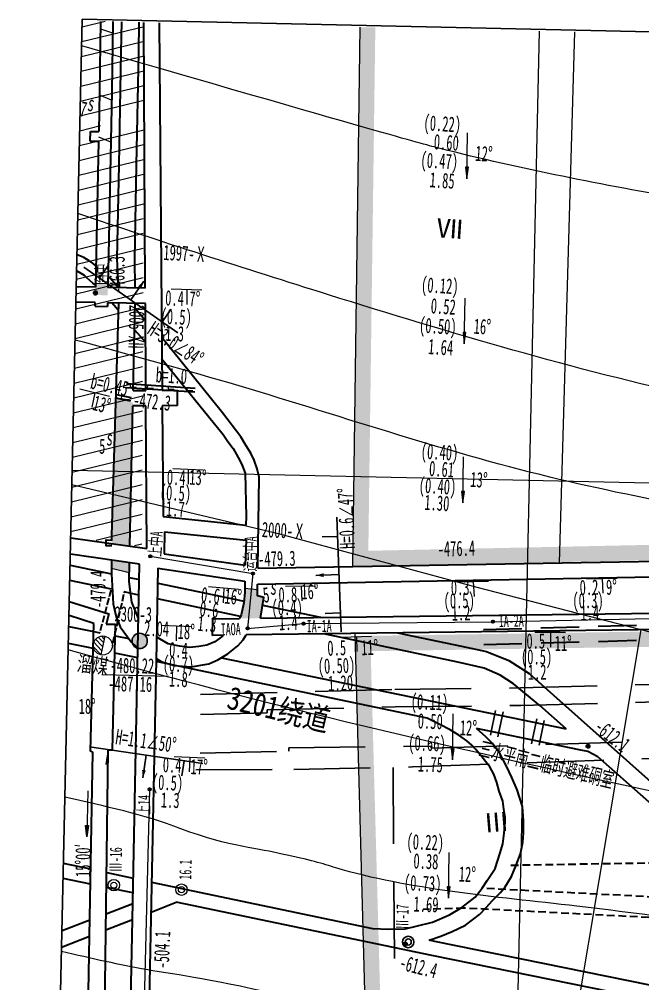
# Model space of a CAD drawing. Header units: millimetres. Extents: x 97264 to 263559, y 385279 to 783825.
# Drawn here: x 97265.9 to 97428.9, y 386798.9 to 387051 of the extents above; entities that cross this region are included whole.
import ezdxf
from ezdxf.enums import TextEntityAlignment as Align

# ---------------------------------------------------------------- set-up
doc = ezdxf.new("R2010")
doc.units = ezdxf.units.MM
doc.linetypes.add('2-1', pattern=[3, 2, -1])
doc.linetypes.add('ACAD_ISO02W100', pattern=[15, 12, -3])
for name, color, linetype in [('DZ-等高线', 7, 'Continuous'), ('井下钻孔水文观测', 7, 'Continuous'), ('井筒', 7, 'Continuous'), ('储量报损区', 7, 'Continuous'), ('图廓方格网', 7, 'Continuous'), ('岩巷巷道及名称', 30, 'Continuous'), ('岩巷见煤5', 18, 'Continuous'), ('岩巷见煤7', 32, 'Continuous'), ('岩巷见煤8', 8, 'Continuous'), ('岩巷高程点', 30, 'Continuous'), ('岩巷高程点名称', 30, 'Continuous'), ('岩浆岩侵入体', 1, 'Continuous'), ('工作面内煤层产状及注记', 7, 'Continuous'), ('工作面月采线及注记', 7, 'Continuous'), ('巷道坡度及注记', 30, 'Continuous'), ('巷道掘进点位及日期', 7, 'Continuous'), ('断层井巷实测', 1, 'Continuous'), ('断层井巷实测(岩巷)', 1, 'Continuous'), ('测量永久导线点', 18, 'Continuous'), ('测量永久导线点名称', 7, 'Continuous'), ('煤层产状（岩巷）', 7, 'Continuous'), ('煤层底板等高线及注记', 7, 'Continuous'), ('煤巷12-1甲巷道及名称', 3, 'Continuous'), ('煤巷5巷道及名称', 7, 'Continuous'), ('煤巷5巷道导线', 254, 'Continuous'), ('煤巷5高程点', 7, 'Continuous'), ('煤巷5高程点名称', 7, 'Continuous'), ('煤巷8巷道及名称', 8, 'Continuous'), ('避难硐室', 7, 'Continuous'), ('采空区边界颜色4、9', 7, 'Continuous'), ('采面产状', 7, 'Continuous')]:
    doc.layers.add(name, color=color, linetype=linetype)
for name, color, linetype, lineweight in [('DZ7煤煤巷', 7, 'Continuous', 30), ('煤层产状', 7, 'Continuous', 15), ('采空区边界颜色1、6', 243, 'Continuous', 0)]:
    doc.layers.add(name, color=color, linetype=linetype, lineweight=lineweight)
doc.styles.add('2巷道名称、边界、露头、断层等名称注记', font='simfang.ttf', dxfattribs={"width": 0.83, "height": 6})
doc.styles.add('FS', font='simfang.ttf', dxfattribs={"width": 0.75})
doc.styles.add('HT', font='simhei.ttf', dxfattribs={"width": 0.9})
doc.styles.add('hzsd', font='simhei.ttf', dxfattribs={"width": 0.7})
doc.styles.add('工作面月份回采注记', font='', dxfattribs={"height": 5})
doc.styles.add('测点标高', font='simhei.ttf', dxfattribs={"width": 0.7, "height": 2})
doc.styles.add('测点编号', font='simhei.ttf', dxfattribs={"width": 0.6, "height": 3.2})
doc.styles.add('高程、煤厚、断层产状要素等数字注记', font='simhei.ttf', dxfattribs={"width": 0.6, "height": 4})
doc.styles.get('工作面月份回采注记').set_extended_font_data('SimSun')

# ---------------------------------------------------------------- blocks, each defined once
blk = doc.blocks.new('9')
at = {"layer": '采面产状', "lineweight": 5}
h = blk.add_hatch(color=7, dxfattribs=at)
h.dxf.hatch_style = 1
h.paths.add_polyline_path([(92912.44, 387758.62), (92909.43, 387758.96), (92912.26, 387757.89)])
at = {"layer": '采面产状', "color": 7, "lineweight": 15}
blk.add_lwpolyline([(92912.44, 387758.62), (92909.43, 387758.96), (92912.26, 387757.89)], close=True, dxfattribs=at)
blk.add_lwpolyline([(92909.43, 387758.96), (92921.1, 387756.16)], dxfattribs=at)
blk = doc.blocks.new('dcv')
at = {"color": 1}
for p, q in [((0, 0), (0, 3)), ((-5, 0), (-5, 2)), ((5, 0), (5, 2)), ((-7.5, 0), (7.5, 0))]:
    blk.add_line(p, q, dxfattribs=at)
blk.add_lwpolyline([(0, 3, 0, 0.5, 0), (0, 2, 0.5, 0.5, 0)], format="xyseb", dxfattribs=at)
at = {"style": 'hzsd', "width": 0.85, "flags": 1}
for tag, p in [('倾向', (-5.63, 4.18)), ('性质', (5.27, 4.38)), ('标高', (8.5, -3))]:
    blk.add_attdef(tag, p, '', height=2, dxfattribs=at)
at = {"style": 'hzsd', "width": 0.85}
for tag, p in [('编号', (8.5, 0)), ('产状', (-7, -3.49))]:
    blk.add_attdef(tag, p, '', height=2, dxfattribs=at)

msp = doc.modelspace()

# ---------------------------------------------------------------- hatches: boundary and pattern name
at = {"layer": '井下钻孔水文观测', "ltscale": 10}
h = msp.add_hatch(color=7, dxfattribs=at)
edge = h.paths.add_edge_path()
edge.add_arc((97297.39, 386888.53), 2, 0, 360)
at = {"layer": '井筒', "lineweight": 0, "ltscale": 2}
h = msp.add_hatch(dxfattribs=at)
h.set_pattern_fill('ANSI31', color=0, scale=7, angle=88.7242, style=0)
h.set_pattern_definition([(133.72421461, (482432.7135, 285332.5846), (-0.6323407102, -0.6047894065), [])])
h.paths.add_polyline_path([(97288.29, 386889.78, 1), (97287.19, 386884.9)])
at = {"layer": '岩巷见煤5', "lineweight": 0, "ltscale": 2}
msp.add_hatch(color=7, dxfattribs=at).paths.add_polyline_path([(97288.99, 386978.88), (97289.06, 386981.9), (97285.89, 386981.96), (97285.82, 386978.98)])
h = msp.add_hatch(color=7, dxfattribs=at)
h.paths.add_polyline_path([(97294.65, 386909.03), (97290.06, 386909.69), (97290, 386907.49), (97294.59, 386906.37)])
h.paths.add_polyline_path([(97290.18, 386913.96), (97294.75, 386913.33), (97295.62, 386950.84), (97291.18, 386951.93)])
h = msp.add_hatch(color=7, dxfattribs=at)
h.paths.add_polyline_path([(97324.68, 386898.93), (97329.53, 386897.92), (97329.86, 386899.92), (97328.17, 386900.31), (97328.19, 386902.02), (97324.88, 386902.31), (97324.86, 386901.28)])
h.paths.add_polyline_path([(97326.08, 386894.47), (97328.96, 386894.5), (97329.09, 386895.31), (97329.53, 386897.92), (97324.68, 386898.93), (97324.65, 386898.5), (97323.9, 386895.37), (97323.73, 386894.96)])
h.paths.add_polyline_path([(97323.51, 386894.43), (97326.08, 386894.47), (97323.73, 386894.96)])
at = {"layer": '巷道坡度及注记', "ltscale": 5}
h = msp.add_hatch(color=256, dxfattribs=at)
h.dxf.hatch_style = 1
h.paths.add_polyline_path([(97283.98, 386840.31), (97283.54, 386837.32), (97283.23, 386840.33)])

# ---------------------------------------------------------------- linework, layer by layer
at = {"layer": 'DZ-等高线', "color": 0, "lineweight": 15, "ltscale": 10}
msp.add_lwpolyline([(97472.79, 386879.47), (97433.27, 386890.22), (97385.6, 386902.48), (97334, 386916.41), (97279.67, 386929.38)], dxfattribs=at)
for points, knots in [([(97808.68, 386932.09), (97806.81, 386932.69), (97784.48, 386939.91), (97737.89, 386956.97), (97665.12, 386971.99), (97585.9, 386983.62), (97510.57, 386993.03), (97440.12, 387003.52), (97391.71, 387012.94), (97365.29, 387020.06), (97282.23, 387044.1)], [33.633665, 33.633665, 33.633665, 33.633665, 39.510114, 104.038684, 182.24945, 261.784623, 344.324909, 409.935142, 475.505508, 492.055135, 492.055135, 492.055135, 492.055135]), ([(97803.14, 386889.61), (97797.97, 386890.62), (97769.87, 386896.13), (97717.03, 386907.67), (97648.82, 386920.05), (97557, 386934.6), (97456.23, 386945.97), (97356.74, 386975.58), (97303, 386992.93), (97281.25, 387000.25)], [74.604896, 74.604896, 74.604896, 74.604896, 90.413297, 160.505488, 236.863406, 298.319686, 439.480015, 540.110234, 608.964082, 608.964082, 608.964082, 608.964082]), ([(97797.68, 386851.97), (97790.3, 386853.73), (97747.03, 386863.68), (97687.93, 386873.28), (97609.67, 386879.81), (97550.08, 386900.04), (97478.21, 386917.58), (97401.86, 386929.52), (97335.5, 386952.25), (97293.96, 386963.59), (97280.51, 386967.2)], [75.59971, 75.59971, 75.59971, 75.59971, 98.356607, 208.847473, 254.963674, 333.245283, 396.356742, 477.021455, 564.436917, 606.21205, 606.21205, 606.21205, 606.21205]), ([(97723.42, 386781.59), (97721.96, 386781.97), (97686.49, 386791.02), (97549.25, 386827.03), (97400.3, 386853.1), (97288.56, 386883.47), (97278.71, 386886.2)], [1057.650562, 1057.650562, 1057.650562, 1057.650562, 1062.170008, 1167.115722, 1483.836183, 1514.506978, 1514.506978, 1514.506978, 1514.506978]), ([(97482.57, 386809.21), (97459.01, 386812.83), (97413.69, 386819.8), (97363.85, 386823.83), (97341.96, 386831.4), (97334.61, 386832.78)], [0, 0, 0, 0, 71.538765, 137.621325, 149.368662, 149.368662, 149.368662, 149.368662]), ([(97276.95, 386807.48), (97284.83, 386805.55), (97302.25, 386801.71), (97316.17, 386800.32), (97337.2, 386795.31)], [50.073399, 50.073399, 50.073399, 50.073399, 77.041685, 113.042677, 113.042677, 113.042677, 113.042677])]:
    msp.add_open_spline(points, degree=3, knots=knots, dxfattribs=at)
for points in [[(97308.12, 386839.43), (97298.32, 386843.23), (97288.24, 386845.31), (97277.85, 386847.71)], [(97334.61, 386832.78), (97329.07, 386834.34), (97321.06, 386834.59), (97308.12, 386839.43)]]:
    msp.add_open_spline(points, degree=3, dxfattribs=at)
at = {"layer": 'DZ7煤煤巷', "color": 32, "linetype": '2-1', "lineweight": -3, "ltscale": 10}
for points in [[(97313.32, 386874.5), (97364.1, 386875.85), (97396.99, 386876.27), (97452.18, 386877.66), (97501.17, 386878.29), (97546.93, 386879.05), (97591.56, 386880.2), (97651.39, 386881.75), (97689.06, 386882.85), (97728.78, 386883.59), (97797.71, 386884.08)], [(97313.21, 386859.23), (97336.41, 386859.73), (97336.38, 386860.56), (97373.63, 386861.06), (97373.64, 386860.54), (97433.4, 386862.38), (97540.85, 386864.42), (97598.41, 386866.45), (97648.18, 386867.23), (97682.64, 386867.94), (97746.01, 386869.19), (97793.75, 386870.01), (97839.88, 386870.79), (97877.6, 386872.03), (97953.78, 386873.47), (97987.77, 386874.25), (98052.95, 386875.62), (98115.97, 386876.72), (98115.97, 386876.72), (98115.97, 386876.72), (98115.97, 386876.72), (98175.94, 386878.27), (98211.95, 386878.52), (98276.74, 386879.78)], [(97313.28, 386869.27), (97330.74, 386869.7), (97330.74, 386870.5), (97364.2, 386871.3), (97397.09, 386871.67), (97452.28, 386873.17), (97501.27, 386873.59), (97547.03, 386874.96), (97590.64, 386875.78), (97651.57, 386876.9), (97689.17, 386877.75), (97728.88, 386878.49), (97797.8, 386879.58)], [(97312.07, 386854.87), (97337.69, 386854.93), (97368.75, 386855.59), (97433.5, 386857.93), (97540.94, 386860.02), (97598.51, 386861.85), (97648.28, 386862.48), (97682.73, 386863.34), (97744.45, 386864.75)], [(97363.67, 386855.48), (97364.76, 386681.55)]]:
    msp.add_lwpolyline(points, dxfattribs=at)
at = {"layer": '井下钻孔水文观测', "color": 7, "lineweight": 0, "ltscale": 2}
msp.add_lwpolyline([(97287.76, 386879.74), (97304.94, 386879.36)], dxfattribs=at)
at = {"layer": '井下钻孔水文观测', "color": 7, "ltscale": 10}
msp.add_circle((97297.39, 386888.53), 2, dxfattribs=at)
at = {"layer": '井筒', "color": 0, "lineweight": 0, "ltscale": 2}
msp.add_line((97288.29, 386889.78), (97287.19, 386884.9), dxfattribs=at)
msp.add_circle((97287.74, 386887.34), 2.5, dxfattribs=at)
at = {"layer": '储量报损区', "color": 3, "lineweight": 15, "ltscale": 10}
for p, q in [((97298.56, 387049.11), (97282.25, 387045.13)), ((97288.35, 387050.48), (97282.33, 387049.01)), ((97298.55, 387045.25), (97282.16, 387041.25)), ((97298.53, 387041.38), (97282.07, 387037.37)), ((97298.51, 387037.52), (97281.99, 387033.48)), ((97298.5, 387033.66), (97281.9, 387029.6)), ((97298.48, 387029.79), (97281.81, 387025.72)), ((97298.45, 387022.06), (97281.64, 387017.96)), ((97287.18, 387023.17), (97281.73, 387021.84)), ((97298.43, 387018.2), (97281.56, 387014.08)), ((97298.41, 387014.33), (97281.47, 387010.2)), ((97298.39, 387010.47), (97281.38, 387006.31)), ((97298.38, 387006.61), (97281.3, 387002.43)), ((97298.36, 387002.74), (97281.21, 386998.55)), ((97298.34, 386998.88), (97281.12, 386994.67)), ((97298.33, 386995.01), (97281.04, 386990.79)), ((97298.31, 386991.15), (97280.95, 386986.91)), ((97298.29, 386987.28), (97280.86, 386983.03)), ((97298.27, 386983.42), (97280.78, 386979.15)), ((97298.26, 386979.55), (97280.69, 386975.26)), ((97298.24, 386975.69), (97280.6, 386971.38)), ((97298.22, 386971.83), (97280.52, 386967.5)), ((97298.21, 386967.96), (97280.43, 386963.62)), ((97298.19, 386964.1), (97280.34, 386959.74)), ((97298.17, 386960.23), (97280.26, 386955.86)), ((97298.15, 386956.37), (97280.17, 386951.98)), ((97298.14, 386952.5), (97280.09, 386948.1)), ((97298.12, 386948.64), (97280, 386944.21)), ((97298.1, 386944.78), (97279.91, 386940.33)), ((97298.09, 386940.91), (97279.83, 386936.45)), ((97298.07, 386937.05), (97279.74, 386932.57)), ((97298.05, 386933.18), (97279.65, 386928.69)), ((97298.04, 386929.32), (97279.57, 386924.81)), ((97298.02, 386925.45), (97279.48, 386920.93)), ((97298, 386921.59), (97279.39, 386917.04)), ((97297.98, 386917.72), (97286.02, 386914.8)), ((97297.97, 386913.86), (97296.03, 386913.39))]:
    msp.add_line(p, q, dxfattribs=at)
at = {"layer": '图廓方格网', "color": 0, "lineweight": 0}
msp.add_line((97385.48, 386308.82), (97401.94, 387047.95), dxfattribs=at)
at = {"layer": '图廓方格网', "color": 7, "lineweight": 0}
msp.add_line((98621.3, 386903.25), (97279.75, 386933.13), dxfattribs=at)
at = {"layer": '岩巷巷道及名称', "lineweight": 30, "ltscale": 2}
for p, q in [((97287.18, 387050.51, 395.37), (97286.91, 387032.18, -491.3)), ((97290.38, 387050.43, 395.47), (97290.11, 387032.09, -491.3)), ((97286.91, 387032.18, -491.3), (97286.69, 387021.68, -491.28)), ((97290.11, 387032.09, -491.3), (97289.04, 386980.94, -491.22)), ((97284.44, 387019.23, -490.75), (97284.49, 387021.73, -490.85)), ((97284.49, 387021.73, -490.85), (97286.69, 387021.68, -490.85)), ((97284.44, 387019.23, -490.75), (97286.64, 387019.18, -490.75)), ((97286.64, 387019.18, -491.28), (97285.85, 386981.01, -491.22)), ((97285.72, 386976.01), (97285.74, 386977.01)), ((97288.96, 386976.94), (97288.94, 386975.94)), ((97296.16, 386975.58), (97298.92, 386972.32)), ((97296.04, 386969.86), (97298.96, 386966.54))]:
    msp.add_line(p, q, dxfattribs=at)
for points in [[(97291.84, 386980.87), (97291.53, 386988.55), (97291.99, 387012.99), (97292.55, 387042.49), (97292.7, 387050.38)], [(97296.2, 386980.78), (97296.13, 386988.47), (97296.59, 387012.9), (97297.15, 387042.41), (97297.29, 387050.28)], [(97285.96, 386986.64), (97285.25, 386987.22), (97284.2, 386987.9), (97282.82, 386988.76), (97281.01, 386989.47), (97281.01, 386989.48)], [(97285.86, 386981.52), (97285.13, 386982.09), (97283.61, 386983.46), (97282.92, 386984.03), (97282.08, 386984.57), (97281.03, 386985.22), (97280.91, 386985.27)], [(97291.89, 386980.87), (97290.81, 386982.04), (97289.55, 386983.46), (97289.11, 386983.86)], [(97285.72, 386976.01), (97288.94, 386975.94)], [(97290.11, 386913.39), (97288.6, 386913.43), (97288.63, 386914.93), (97290.13, 386914.89), (97290.13, 386914.89), (97290.15, 386916.09), (97291.9, 386976.87)], [(97291.83, 386974.9), (97290.09, 386976.91)], [(97295.69, 386953.97), (97296.19, 386976.78)], [(97328.28, 386907.59), (97328.64, 386931.37), (97328.15, 386933.57), (97327.34, 386935.78), (97326.46, 386937.62), (97325.27, 386939.55), (97323.8, 386941.92), (97323.8, 386941.92), (97319.01, 386948.21), (97303.19, 386967.88)], [(97303.13, 386962.35), (97319.21, 386942.51), (97320.48, 386940.68), (97320.48, 386940.68), (97321.84, 386938.81), (97323.18, 386936.53), (97324.11, 386934.67), (97324.93, 386932.44), (97325.21, 386921.05), (97325.17, 386918.77)], [(97294.81, 386913.32), (97295.6, 386949.97)], [(97325.23, 386914.86), (97324.98, 386908.31)], [(97279.2, 386908.34), (97289.98, 386906.11)], [(97290.04, 386909.7), (97289.98, 386906.08), (97290.5, 386898.25), (97291.23, 386894.88), (97292.28, 386892.26), (97295.15, 386888.3), (97296.47, 386887.11), (97296.93, 386886.74)], [(97297.09, 386894.4), (97297.09, 386894.4), (97295.37, 386898.69), (97294.65, 386904.07), (97294.72, 386909.02)], [(97290, 386902.05), (97279.11, 386904.34)], [(97294.63, 386905.15), (97297.3, 386904.6)], [(97302.1, 386903.6), (97324.68, 386898.93)], [(97324.91, 386904.15), (97324.86, 386901.28), (97324.65, 386898.5), (97323.9, 386895.37)], [(97328.96, 386894.5), (97329.86, 386899.92), (97328.17, 386900.31), (97328.21, 386903.38)], [(97297.21, 386900.54), (97294.83, 386901.04)], [(97278.99, 386898.88), (97289.33, 386895.66), (97288.59, 386892.94)], [(97323.73, 386894.96), (97302.02, 386899.53)], [(97329.53, 386897.92), (97345.08, 386894.7)], [(97285.36, 386893.14), (97278.91, 386895.19)], [(97323.9, 386895.37), (97323.51, 386894.43)], [(97283.92, 386792.08), (97285.18, 386859.41), (97284.56, 386859.74), (97285.36, 386893.14)], [(97287.72, 386751.26), (97289.19, 386860.07), (97290.32, 386860.08), (97291.08, 386892.9)], [(97288.59, 386892.94), (97291.08, 386892.9)], [(97278.84, 386892.34), (97285.4, 386891.01)], [(97301.7, 386883.94), (97303.01, 386883.18), (97306.42, 386882.14), (97310.82, 386881.76), (97315.45, 386882.59), (97317.86, 386883.59), (97320.44, 386885.19), (97323.03, 386887.22), (97324.41, 386888.84), (97325.22, 386890.11)], [(97408.93, 386865.54), (97402.02, 386871.64), (97395.18, 386877.31), (97391.67, 386879.63), (97387.44, 386881.42), (97380.55, 386883.01), (97345.52, 386890.38)], [(97364.78, 386890.63), (97381.52, 386887.16), (97388.06, 386885.78), (97393.96, 386883.45), (97399.22, 386880.01), (97470.79, 386816.35), (97478.57, 386809.49), (97481.61, 386806.77), (97485.17, 386804.5), (97489.36, 386803.07), (97570.07, 386786.44), (97689.72, 386771.57), (97713.64, 386768.76)], [(97285.2, 386886.56), (97283.6, 386886.89), (97278.74, 386887.89)], [(97291.01, 386889.87), (97294.53, 386889.16), (97294.53, 386889.16)], [(97319.23, 386890.04), (97319.06, 386889.81), (97317.05, 386888.29), (97314.91, 386887.42), (97312.89, 386887.09), (97310.48, 386886.86), (97307.82, 386887.18), (97304.87, 386887.78), (97302.76, 386888.98), (97301.82, 386889.59)], [(97296.88, 386884.13), (97290.9, 386885.37)], [(97300.52, 386825.5), (97358.26, 386813.4), (97362.54, 386813.23), (97366.85, 386813.26), (97369.67, 386813.97), (97373.97, 386814.98), (97378.41, 386816.94), (97381.61, 386818.82), (97385.08, 386821.54), (97386.92, 386823.93), (97388.29, 386825.89), (97390.34, 386829.02), (97391.66, 386833.13), (97392.33, 386835.54), (97392.72, 386838.25), (97392.95, 386841.14), (97392.94, 386842.47), (97392.62, 386844.52), (97392.32, 386846.66), (97391.43, 386849.25), (97390.74, 386851.56), (97389.98, 386853.72), (97388.98, 386855.61), (97387.86, 386857.06), (97386.6, 386858.58), (97385.16, 386860.28), (97384.24, 386861.33), (97382.96, 386862.39), (97380.88, 386863.93), (97378.6, 386865.3), (97375.89, 386866.7), (97372.59, 386868.36), (97301.69, 386883.13)], [(97318.76, 386884.15), (97408.93, 386865.54)], [(97373.13, 386810.29), (97376.1, 386811.33), (97379.1, 386812.58), (97382.62, 386814.21), (97386.21, 386817.02), (97388.02, 386818.85), (97389.68, 386820.71), (97391.72, 386822.76), (97392.97, 386824.27), (97394.6, 386827), (97395.81, 386829.95), (97396.95, 386832.86), (97397.6, 386835.89), (97397.72, 386838.38), (97397.73, 386841.61), (97397.45, 386845.29), (97396.14, 386849.58), (97394.73, 386852.87), (97393.32, 386855.84), (97391.6, 386859.12), (97389.62, 386861.72), (97387.89, 386863.51), (97385.43, 386865.68)], [(97417.22, 386858.22), (97414.58, 386859.63), (97412.28, 386860.09), (97385.43, 386865.68)], [(97713.55, 386764.64), (97690.64, 386767.32), (97597.23, 386778.91), (97567.33, 386782.95), (97489.53, 386799.65), (97486.29, 386800.24), (97483.86, 386801.07), (97480.24, 386802.99), (97475.99, 386806.3), (97417.22, 386858.22)], [(97284.61, 386828.84), (97277.46, 386830.33)], [(97288.76, 386827.97), (97295.7, 386826.51)], [(97284.53, 386824.97), (97277.38, 386826.47)], [(97295.62, 386822.65), (97288.71, 386824.09)], [(97295.56, 386819.81), (97288.61, 386817.14)], [(97300.36, 386817.67), (97306.95, 386820.27)], [(97661.61, 386755.04), (97641.38, 386757.41), (97641.21, 386755.41), (97638.22, 386755.76), (97638.38, 386757.76), (97570.96, 386766.2), (97373.78, 386806.27), (97306.95, 386820.27)], [(97284.36, 386815.51), (97277.12, 386812.73), (97277.07, 386812.7)], [(97288.56, 386813.02), (97295.48, 386815.75)], [(97276.98, 386808.45), (97276.99, 386808.46), (97284.28, 386811.33)], [(97692.62, 386755.58), (97681.53, 386756.74), (97571.57, 386769.96), (97374.55, 386809.99), (97373.13, 386810.29)]]:
    msp.add_lwpolyline(points, dxfattribs=at)
at = {"layer": '岩巷巷道及名称', "linetype": 'ACAD_ISO02W100', "lineweight": 30, "ltscale": 0.15, "flags": 128}
for points in [[(97288.35, 386895.79), (97290, 386902.05)], [(97294.83, 386901.04), (97293.34, 386901.35), (97290.2, 386887.37)], [(97285.4, 386891.01), (97287, 386890.69), (97288.35, 386895.79)]]:
    msp.add_lwpolyline(points, dxfattribs=at)
at = {"layer": '岩巷见煤5', "color": 7, "lineweight": 0}
for p, q in [((97313.65, 386980.2), (97305.65, 386980.5)), ((97309.72, 386980.32), (97309.71, 386976.52)), ((97314.03, 386933.22), (97306.04, 386933.52)), ((97310.11, 386933.33), (97310.1, 386929.53)), ((97323.34, 386901.96), (97315.38, 386902.7)), ((97319.43, 386902.29), (97319.22, 386898.5))]:
    msp.add_line(p, q, dxfattribs=at)
at = {"layer": '岩巷见煤5', "color": 7, "lineweight": 0, "ltscale": 2}
for points in [[(97289.06, 386981.9), (97285.87, 386981.96)], [(97294.66, 386906.35), (97290, 386907.49)], [(97324.88, 386902.31), (97328.19, 386902.02)]]:
    msp.add_lwpolyline(points, dxfattribs=at)
at = {"layer": '岩巷见煤7', "lineweight": 0, "ltscale": 2}
for points in [[(97290.06, 387029.91), (97286.89, 387031.21)], [(97289.83, 387018.91), (97286.67, 387020.21)]]:
    msp.add_lwpolyline(points, dxfattribs=at)
at = {"layer": '岩巷见煤8', "lineweight": 0, "ltscale": 2}
msp.add_lwpolyline([(97287.14, 387048.54), (97290.32, 387047.52)], dxfattribs=at)
at = {"layer": '岩巷高程点', "const_width": 0.5}
for points in [[(97285.55, 386979.54, 1), (97286.05, 386979.49, 1)], [(97414.38, 386861.03, 1), (97414.88, 386860.98, 1)], [(97366.58, 386809.34, 1), (97367.08, 386809.29, 1)]]:
    msp.add_lwpolyline(points, format="xyb", close=True, dxfattribs=at)
at = {"layer": '岩巷高程点'}
msp.add_circle((97285.8, 386979.52), 0.5, dxfattribs=at)
at = {"layer": '岩巷高程点', "lineweight": 0, "ltscale": 2}
for centre in [(97414.63, 386861), (97366.83, 386809.32)]:
    msp.add_circle(centre, 0.5, dxfattribs=at)
at = {"layer": '岩浆岩侵入体', "lineweight": 30, "ltscale": 2}
for points in [[(97293.91, 386955.82), (97311.89, 386954.62)], [(97293.84, 386954.82), (97311.82, 386953.62)], [(97295.06, 386951.22), (97291.14, 386952.03)], [(97295.24, 386952.1), (97291.33, 386952.91)]]:
    msp.add_lwpolyline(points, dxfattribs=at)
at = {"layer": '岩浆岩侵入体', "color": 40, "lineweight": 15, "ltscale": 2}
for points in [[(97294.91, 386955.55), (97294.9, 386954.89), (97296.48, 386954.85)], [(97299.41, 386955.3), (97299.39, 386954.63), (97300.97, 386954.6)], [(97304.88, 386955.09), (97304.86, 386954.42), (97306.44, 386954.39)], [(97309.72, 386954.76), (97309.71, 386954.09), (97311.29, 386954.05)], [(97292.65, 386952.58), (97292.52, 386951.92), (97294.08, 386951.62)]]:
    msp.add_lwpolyline(points, dxfattribs=at)
at = {"layer": '工作面月采线及注记', "color": 0, "lineweight": 0, "ltscale": 2}
msp.add_line((97405.16, 386752.27), (97428.52, 386891.45), dxfattribs=at)
at = {"layer": '工作面月采线及注记', "color": 7, "lineweight": 0, "ltscale": 2}
for points in [[(97353.12, 386908.02), (97355.01, 387048.99)], [(97357.49, 386751.86), (97353.77, 386890.48)]]:
    msp.add_lwpolyline(points, dxfattribs=at)
at = {"layer": '工作面月采线及注记', "color": 0, "lineweight": 0, "ltscale": 2}
msp.add_lwpolyline([(97411.12, 387047.75), (97407.05, 386908.93)], dxfattribs=at)
at = {"layer": '巷道坡度及注记', "lineweight": 15, "ltscale": 2}
msp.add_line((97283.82, 386849.32), (97283.54, 386837.32), dxfattribs=at)
msp.add_lwpolyline([(97283.98, 386840.31), (97283.54, 386837.32), (97283.23, 386840.33)], close=True, dxfattribs=at)
at = {"layer": '测量永久导线点', "color": 7, "lineweight": 0}
for centre, radius in [((97290.63, 386824.69), 1.5), ((97290.63, 386824.69), 0.8), ((97308.32, 386823.52), 1.5), ((97308.32, 386823.52), 0.8)]:
    msp.add_circle(centre, radius, dxfattribs=at)
at = {"layer": '测量永久导线点', "color": 7}
for radius in [1.5, 0.8]:
    msp.add_circle((97367.62, 386809.83), radius, dxfattribs=at)
at = {"layer": '煤层产状', "color": 7, "lineweight": 0}
for p, q in [((97343.53, 386902.88), (97335.53, 386902.74)), ((97339.59, 386902.81), (97339.8, 386899.02)), ((97388.57, 386904.04), (97380.57, 386903.9)), ((97384.63, 386903.97), (97384.83, 386900.18)), ((97422.24, 386904.87), (97414.24, 386904.72)), ((97418.3, 386904.8), (97418.5, 386901.01)), ((97311, 386892.21), (97303, 386892.56)), ((97307.06, 386892.38), (97306.9, 386888.59)), ((97408.72, 386890.75), (97400.72, 386890.72)), ((97404.78, 386890.74), (97404.8, 386886.94)), ((97358.03, 386889.7), (97350.03, 386889.44)), ((97354.09, 386889.58), (97354.21, 386885.78)), ((97314.45, 386857.93), (97306.45, 386858.28)), ((97310.51, 386858.1), (97310.35, 386854.31))]:
    msp.add_line(p, q, dxfattribs=at)
at = {"layer": '煤层产状（岩巷）', "color": 30, "lineweight": 0}
for p, q in [((97289.47, 386952.43), (97281.7, 386954.32)), ((97285.64, 386953.36), (97284.88, 386949.64))]:
    msp.add_line(p, q, dxfattribs=at)
at = {"layer": '煤层底板等高线及注记', "color": 1}
msp.add_lwpolyline([(98623.93, 387021.17), (97282.38, 387051.05)], dxfattribs=at)
at = {"layer": '煤巷12-1甲巷道及名称', "color": 3, "linetype": '2-1', "lineweight": 30}
for points in [[(97394.47, 386829.93), (97452.38, 386830.9), (97493.44, 386832.07), (97493.44, 386832.07), (97577.24, 386833.76), (97635.63, 386834.05), (97699.53, 386835.81), (97739.07, 386836.74), (97800.08, 386837.68), (97903.95, 386839.6), (97903.95, 386839.6), (97953.35, 386840.37), (98004.57, 386841.55), (98073.11, 386843.03), (98130.82, 386844.15), (98191.5, 386845.04), (98224.76, 386845.5), (98256.14, 386845.45), (98309.23, 386846.97), (98401.26, 386849.05)], [(97388.17, 386823.9), (97454.8, 386820.51), (97454.78, 386820.16), (97516.92, 386817.29), (97616.76, 386812.4), (97672.65, 386809.27), (97742.13, 386805.52)], [(97741.88, 386800.73), (97672.4, 386804.48), (97616.52, 386807.61), (97516.67, 386812.5), (97454.54, 386815.36), (97454.52, 386815.01), (97382.15, 386818.7), (97371.55, 386818.32), (97371.55, 386818.3)]]:
    msp.add_lwpolyline(points, dxfattribs=at)
at = {"layer": '煤巷5巷道及名称', "lineweight": 30, "ltscale": 2}
for p, q in [((97285.85, 386981.01), (97280.82, 386981.12)), ((97298.86, 386980.72), (97289.04, 386980.94)), ((97285.74, 386977.01), (97280.73, 386977.12)), ((97298.89, 386976.71), (97288.96, 386976.94))]:
    msp.add_line(p, q, dxfattribs=at)
at = {"layer": '煤巷5巷道及名称', "color": 0, "lineweight": 30, "ltscale": 2}
msp.add_line((97316.4, 386890), (97316.5, 386894.35), dxfattribs=at)
at = {"layer": '煤巷5巷道及名称', "color": 7, "lineweight": 30, "ltscale": 2}
for points in [[(97298.86, 386980.72), (97298.45, 387050.25)], [(97302.47, 387050.16), (97303.24, 386954.03)], [(97299.02, 386954), (97298.89, 386976.71)], [(97295.69, 386953.97), (97299.02, 386954)], [(97303.24, 386954.03), (97307.24, 386954.07)], [(97307.27, 386950.07), (97307.24, 386954.07)], [(97299.04, 386950), (97295.6, 386949.97)], [(97299.27, 386912.71), (97299.04, 386950)], [(97307.27, 386950.07), (97303.27, 386950.03)], [(97303.27, 386950.03), (97303.5, 386921.04)], [(97303.5, 386921.04), (97325.17, 386918.77)], [(97328.28, 386907.59), (97920.36, 386917.97)], [(97303.92, 386917.09), (97303.8, 386911.28)], [(97303.92, 386917.09), (97325.23, 386914.86)], [(97328.21, 386903.38), (97920.34, 386914.38)], [(97303.8, 386911.28), (97324.98, 386908.31)], [(97302.18, 386907.57), (97301.78, 386887.82)], [(97302.18, 386907.57), (97324.91, 386904.15)]]:
    msp.add_lwpolyline(points, dxfattribs=at)
at = {"layer": '煤巷5巷道及名称', "lineweight": 30, "ltscale": 2}
for points in [[(97279.36, 386915.45), (97299.27, 386912.71)], [(97297.38, 386908.63), (97279.27, 386911.26)], [(97295.48, 386815.73), (97297.38, 386908.63)], [(97301.78, 386887.82), (97299.38, 386769.55)], [(97294.54, 386769.64), (97295.48, 386815.73)]]:
    msp.add_lwpolyline(points, dxfattribs=at)
at = {"layer": '煤巷5巷道及名称', "color": 0, "lineweight": 30, "ltscale": 2}
for points in [[(97328.96, 386894.5), (97599.25, 386897.88)], [(97316.5, 386894.35), (97323.51, 386894.43)], [(97598.57, 386893.65), (97325.22, 386890.11)], [(97319.23, 386890.04), (97316.4, 386890)]]:
    msp.add_lwpolyline(points, dxfattribs=at)
at = {"layer": '煤巷5巷道导线', "lineweight": 0}
for points in [[(97300.17, 386910.67), (97327, 386906.15)], [(97327, 386906.15), (97325.61, 386891.82), (97340.25, 386893.06), (97389.76, 386893.57), (97435.26, 386894.48), (97470.04, 386895.02), (97543.11, 386896.16), (97611.46, 386897.26), (97692.48, 386898.58), (97743.92, 386899.36), (97826.32, 386900.61), (97905.28, 386901.8), (97966.04, 386902.71), (98009.49, 386903.31), (98053.62, 386904.01), (98110.75, 386904.97), (98164.89, 386905.96)], [(97300, 386849.76), (97297.9, 386766.74)]]:
    msp.add_lwpolyline(points, dxfattribs=at)
at = {"layer": '煤巷5高程点', "const_width": 0.5}
for points in [[(97299.92, 386910.7, 1), (97300.42, 386910.65, 1)], [(97326.75, 386906.18, 1), (97327.25, 386906.13, 1)], [(97340, 386893.09, 1), (97340.5, 386893.03, 1)], [(97389.51, 386893.6, 1), (97390, 386893.55, 1)], [(97325.36, 386891.85, 1), (97325.86, 386891.79, 1)], [(97299.75, 386849.79, 1), (97300.24, 386849.74, 1)]]:
    msp.add_lwpolyline(points, format="xyb", close=True, dxfattribs=at)
at = {"layer": '煤巷5高程点', "lineweight": 0, "ltscale": 2}
for centre in [(97300.17, 386910.67), (97327, 386906.15), (97340.25, 386893.06), (97389.76, 386893.57), (97325.61, 386891.82), (97300, 386849.76)]:
    msp.add_circle(centre, 0.4, dxfattribs=at)
at = {"layer": '煤巷5高程点', "color": 7, "lineweight": 0, "ltscale": 2}
msp.add_circle((97366.83, 386809.32), 0.5, dxfattribs=at)
at = {"layer": '煤巷8巷道及名称', "color": 252, "linetype": '2-1', "lineweight": 30, "ltscale": 5}
for points in [[(97387.33, 386891.55), (97435.38, 386892.85), (97479.8, 386893.62), (97525.06, 386894.64), (97561.55, 386895.58), (97594.18, 386896.27), (97633.96, 386897.09), (97680.84, 386897.96), (97716.5, 386898.78), (97748.97, 386899.35)], [(97387.35, 386887.58), (97435.42, 386888.95), (97458.42, 386889.14), (97458.43, 386887.94), (97459.63, 386887.95), (97459.62, 386889.15), (97479.89, 386889.32), (97525.16, 386890.54), (97561.64, 386891.39), (97594.27, 386892.07), (97634.05, 386892.89), (97675.77, 386893.67), (97675.8, 386892.47), (97677, 386892.49), (97676.97, 386893.69), (97680.92, 386893.76), (97716.59, 386894.48), (97749.05, 386895.05)]]:
    msp.add_lwpolyline(points, dxfattribs=at)
at = {"layer": '避难硐室', "color": 7}
for points in [[(97390.45, 386870.37), (97389.09, 386863.9)], [(97392.41, 386869.97), (97391.05, 386863.49)], [(97401.22, 386868.15), (97399.86, 386861.65)], [(97403.18, 386867.75), (97401.82, 386861.25)]]:
    msp.add_lwpolyline(points, dxfattribs=at)
at = {"layer": '采空区边界颜色1、6', "color": 243, "lineweight": 0, "ltscale": 2, "const_width": 4}
msp.add_lwpolyline([(97357.01, 387048.95), (97355.15, 386910.06), (97595.53, 386915.1), (97829.95, 386918.62), (97886.31, 386919.43), (97886.69, 387037.15)], dxfattribs=at)
at = {"layer": '采空区边界颜色4、9', "color": 151, "lineweight": 0, "ltscale": 2, "const_width": 4}
msp.add_lwpolyline([(97622.79, 386891.97), (97608.91, 386756.13), (97595.42, 386755.9), (97511.42, 386755.18), (97359.43, 386753.88), (97355.74, 386887.84)], close=True, dxfattribs=at)
at = {"layer": '采面产状', "color": 7, "lineweight": -3}
msp.add_lwpolyline([(97282.38, 387051.05), (97265.91, 386311.48), (98607.46, 386281.61), (98623.93, 387021.17)], close=True, dxfattribs=at)

# ---------------------------------------------------------------- block references
at = {"layer": '工作面内煤层产状及注记', "lineweight": 15, "rotation": 102.5151650527292}
for p in [(496061.5, 380334.19), (496060.85, 380290.99), (496060.45, 380249.45), (496057.77, 380182.26), (496056.72, 380146.09)]:
    msp.add_blockref('9', p, dxfattribs=at)
at = {"layer": '断层井巷实测', "color": 1, "lineweight": 20, "ltscale": 2, "yscale": 2.000000000012121}
for p, xscale, zscale, rotation in [((97349.48, 386905.89), 2.000000000010337, 1.999999999999998, 92.12868355042774), ((97299.09, 386858.7), 1.999999999985399, 1.999999999999996, 171.5766674104788)]:
    msp.add_blockref('dcv', p, dxfattribs=dict(at, xscale=xscale, zscale=zscale, rotation=rotation))
at = {"layer": '断层井巷实测(岩巷)', "color": 1, "lineweight": 20, "ltscale": 2, "xscale": 1.999999999920534, "yscale": 2.000000000012121, "zscale": 2, "rotation": 325.1401581325175}
msp.add_blockref('dcv', (97295.09, 386977.68), dxfattribs=at)

# ---------------------------------------------------------------- texts
at = {"layer": '井下钻孔水文观测', "color": 7, "lineweight": 0, "ltscale": 2, "style": 'HT', "width": 0.6}
for s, p in [('2300-3', (97290.77, 386893.65)), ('2.04', (97298.5, 386889.83)), ('-480.22', (97289.72, 386880.23)), ('-487.16', (97289.18, 386875.44))]:
    msp.add_text(s, height=4, rotation=358.7242, dxfattribs=at).set_placement(p)
at = {"layer": '井筒', "color": 7, "lineweight": 0, "ltscale": 2, "style": 'FS', "width": 0.75}
msp.add_text('溜煤', height=4, rotation=353.2828, dxfattribs=at).set_placement((97280.83, 386880.77))
at = {"layer": '岩巷巷道及名称', "style": '2巷道名称、边界、露头、断层等名称注记', "width": 0.83}
msp.add_text('3201绕道', height=6, rotation=346.7242, dxfattribs=at).set_placement((97319.87, 386870.95))
at = {"layer": '岩巷见煤5', "color": 7, "lineweight": 0, "ltscale": 2, "style": '高程、煤厚、断层产状要素等数字注记', "width": 0.6}
for s, rotation, p in [('0.4', 357.7021, (97304, 386976.26)), ('7°', 357.7021, (97310.29, 386976.01)), ('(0.5)', 357.7021, (97302.79, 386971.44)), ('1.3', 357.7021, (97304.02, 386967.01)), ('5', 359.5025, (97286.77, 386937.46)), ('s', 354.5733, (97288.59, 386939.69)), ('0.4', 357.7021, (97304.43, 386929.39)), ('13°', 357.7021, (97310.31, 386929.39)), ('(0.5)', 357.7021, (97302.6, 386925.37)), ('1.7', 357.7021, (97304.2, 386921.18)), ('s', 354.5733, (97331.47, 386900.7)), ('0.6', 354.5733, (97313.3, 386898.72)), ('16°', 354.5733, (97319.42, 386898.34)), ('5', 7.8537, (97329.92, 386898.52)), ('0.6', 354.5733, (97312.94, 386895.01)), ('1.3', 354.5733, (97312.38, 386891.22))]:
    msp.add_text(s, height=4, rotation=rotation, dxfattribs=at).set_placement(p)
at = {"layer": '岩巷见煤7', "lineweight": 0, "ltscale": 2, "style": '高程、煤厚、断层产状要素等数字注记', "width": 0.6}
for s, p in [('7', (97281.47, 387025.78)), ('s', (97283.55, 387027.23))]:
    msp.add_text(s, height=4, rotation=348.2441, dxfattribs=at).set_placement(p)
at = {"layer": '岩巷高程点', "lineweight": 0, "ltscale": 2, "style": '高程、煤厚、断层产状要素等数字注记', "width": 0.6}
for s, rotation, p in [('-466.3', 89.6549, (97293.41, 386979.33)), ('-472.3', 354.5733, (97295.57, 386949.62)), ('-479.4', 90.1216, (97288.46, 386897.11)), ('-612.1', 321.7516, (97415.92, 386865.27)), ('-612.4', 345.6599, (97365.08, 386802.71))]:
    msp.add_text(s, height=4, rotation=rotation, dxfattribs=at).set_placement(p)
at = {"layer": '岩巷高程点名称', "style": '测点标高', "width": 0.6}
msp.add_text('台中', height=3.2, rotation=88.7242, dxfattribs=at).set_placement((97289.06, 386981.9))
at = {"layer": '岩浆岩侵入体', "color": 7, "lineweight": 15, "ltscale": 2, "style": '高程、煤厚、断层产状要素等数字注记', "width": 0.6}
for s, rotation, p in [('b=0.45', 347.325, (97284.3, 386954.58)), ('b=1.0', 356.7534, (97301.52, 386956.16))]:
    msp.add_text(s, height=4, rotation=rotation, dxfattribs=at).set_placement(p)
at = {"layer": '工作面内煤层产状及注记', "color": 7, "lineweight": 15, "ltscale": 2, "style": '高程、煤厚、断层产状要素等数字注记', "width": 0.6}
for s, rotation, p in [('(0.22)', 356.3754, (97371.52, 387022.07)), ('0.60', 356.3754, (97374.2, 387017.09)), ('(0.47)', 356.3754, (97370.73, 387012.35)), ('12%%d', 356.3754, (97385.05, 387014.06)), ('1.85', 356.3754, (97373.11, 387007.15)), ('(0.12)', 356.3754, (97370.88, 386979.75)), ('0.52', 356.3754, (97373.4, 386974.2)), ('(0.50)', 356.3754, (97370.36, 386969.17)), ('16%%d', 356.3754, (97384.63, 386968.87)), ('1.64', 356.3754, (97372.73, 386963.54)), ('(0.40)', 356.3754, (97370.81, 386936.22)), ('0.61', 356.3754, (97372.96, 386931.67)), ('(0.40)', 356.3754, (97370.28, 386927.31)), ('13%%d', 356.3754, (97383.74, 386928.83)), ('1.30', 356.3754, (97371.74, 386922.83)), ('(0.11)', 357.81, (97368.22, 386870.73)), ('0.50', 357.81, (97370.04, 386865.68)), ('12%%d', 357.81, (97381.03, 386863.89)), ('(0.66)', 357.81, (97367.56, 386859.99)), ('1.75', 357.81, (97370.07, 386854.42)), ('(0.22)', 357.81, (97367.1, 386834.12)), ('0.38', 357.81, (97368.91, 386829.07)), ('12%%d', 357.81, (97380.76, 386825.64)), ('(0.73)', 357.81, (97366.43, 386823.39)), ('1.69', 357.81, (97368.94, 386817.82))]:
    msp.add_text(s, height=4, rotation=rotation, dxfattribs=at).set_placement(p)
at = {"layer": '工作面月采线及注记', "color": 7, "lineweight": 0, "ltscale": 2, "style": '工作面月份回采注记'}
for s, rotation, p in [('Ⅶ', 356.1441, (97374.92, 386994.06)), ('Ⅲ', 4.7, (97387.49, 386838.41))]:
    msp.add_text(s, height=5, rotation=rotation, dxfattribs=at).set_placement(p)
at = {"layer": '巷道坡度及注记', "lineweight": 0, "ltscale": 2, "style": '高程、煤厚、断层产状要素等数字注记', "width": 0.6}
msp.add_text('15%%d00′', height=4, rotation=90.1216, dxfattribs=at).set_placement((97284.57, 386826.82))
at = {"layer": '巷道掘进点位及日期', "color": 7, "lineweight": 0, "ltscale": 2, "style": '高程、煤厚、断层产状要素等数字注记', "width": 0.6}
for s, rotation, p in [('1997-Ⅹ', 357.2492, (97303.5, 386988.13)), ('2005-Ⅻ', 268.6661, (97294.71, 386976.46)), ('2000-Ⅹ', 357.2492, (97329.26, 386915.7))]:
    msp.add_text(s, height=4, rotation=rotation, dxfattribs=at).set_placement(p)
at = {"layer": '断层井巷实测', "color": 7, "lineweight": 20, "style": '高程、煤厚、断层产状要素等数字注记', "width": 0.6}
for s, rotation, p in [('H=0.6∠47%%d', 92.4426, (97351.36, 386920.55)), ('H=1.1∠50%%d', 351.7242, (97299.05, 386862.41))]:
    msp.add_text(s, height=4, rotation=rotation, dxfattribs=at).set_placement(p, align=Align.MIDDLE_CENTER)
at = {"layer": '断层井巷实测(岩巷)', "color": 30, "lineweight": 20, "style": '高程、煤厚、断层产状要素等数字注记', "width": 0.6}
msp.add_text('H=3.0∠84%%d', height=4, rotation=326.1466, dxfattribs=at).set_placement((97306.83, 386966.24), align=Align.MIDDLE_CENTER)
at = {"layer": '测量永久导线点名称', "lineweight": 0, "style": '高程、煤厚、断层产状要素等数字注记', "width": 0.6}
for s, p in [('Ⅲ-16', (97292.63, 386828.05)), ('16.1', (97310.87, 386826.1)), ('Ⅲ-17', (97367.59, 386813.1))]:
    msp.add_text(s, height=3.2, rotation=88.7242, dxfattribs=at).set_placement(p)
at = {"layer": '煤层产状', "color": 7, "lineweight": 0, "style": '高程、煤厚、断层产状要素等数字注记', "width": 0.6}
for s, rotation, p in [('16°', 1.2462, (97339.7, 386899.43)), ('0.3', 1.2462, (97378.79, 386900.48)), ('0.2', 1.2462, (97412.48, 386900.51)), ('9°', 1.2462, (97419.38, 386900.6)), ('0.8', 1.2462, (97333.72, 386898.59)), ('(0.5)', 1.2462, (97376.9, 386896.99)), ('(0.3)', 1.2462, (97410.58, 386897.02)), ('(0.4)', 1.2462, (97331.9, 386895.2)), ('1.2', 1.2462, (97379.01, 386893.84)), ('1.4', 1.2462, (97412.7, 386893.86)), ('1.4', 1.2462, (97333.85, 386891.33)), ('18°', 357.7593, (97307.26, 386889.08)), ('0.5', 0.446, (97398.53, 386886.5)), ('11°', 0.6376, (97405.93, 386885.91)), ('0.4', 357.7593, (97305.02, 386884.31)), ('0.5', 2.0856, (97346.53, 386884.65)), ('11°', 2.2773, (97355.37, 386884.78)), ('(0.7)', 357.7593, (97303.36, 386880.63)), ('(0.5)', 0.446, (97397.11, 386882.37)), ('(0.50)', 2.0856, (97344.03, 386879.9)), ('1.8', 357.7593, (97304.99, 386876.64)), ('1.2', 0.446, (97398.89, 386878.37)), ('1.20', 2.0856, (97346.72, 386875.43)), ('18°', 0.446, (97281.45, 386869.46)), ('0.4', 357.7593, (97303.36, 386854.23)), ('17°', 357.7593, (97310.63, 386853.73)), ('(0.5)', 357.7593, (97300.52, 386849.68)), ('1.3', 357.7593, (97302.86, 386845.02))]:
    msp.add_text(s, height=4, rotation=rotation, dxfattribs=at).set_placement(p)
at = {"layer": '煤层产状（岩巷）', "color": 30, "lineweight": 0, "ltscale": 2, "style": '高程、煤厚、断层产状要素等数字注记', "width": 0.6}
msp.add_text('13°', height=4, rotation=346.1927, dxfattribs=at).set_placement((97284.86, 386948.96))
at = {"layer": '煤巷5高程点', "lineweight": 0, "ltscale": 2, "style": '高程、煤厚、断层产状要素等数字注记', "width": 0.6}
msp.add_text('-476.4', height=4, rotation=1.4991, dxfattribs=at).set_placement((97375.35, 386910.59))
at = {"layer": '煤巷5高程点', "color": 7, "lineweight": 0, "ltscale": 2, "style": '高程、煤厚、断层产状要素等数字注记', "width": 0.6}
for s, rotation, p in [('-479.3', 1.3028, (97328.41, 386907.95)), ('-504.1', 87.6481, (97305, 386802.83))]:
    msp.add_text(s, height=4, rotation=rotation, dxfattribs=at).set_placement(p)
at = {"layer": '煤巷5高程点名称', "lineweight": 0, "ltscale": 2, "style": '测点编号', "width": 0.6}
for s, rotation, p in [('上中A', 85.2805, (97302.89, 386910.54)), ('运台中A', 88.4899, (97327.81, 386906.68)), ('IA-2A', 1.4991, (97391.33, 386892.13)), ('IAOA', 1.4991, (97318.62, 386889.95)), ('IA-1A', 1.4991, (97341.1, 386890.76)), (' 上14', 88.1344, (97299.94, 386841.7))]:
    msp.add_text(s, height=3.2, rotation=rotation, dxfattribs=at).set_placement(p)
at = {"layer": '避难硐室', "color": 7, "lineweight": 0, "ltscale": 2, "style": 'FS', "width": 0.6}
msp.add_text('三水平南二临时避难硐室', height=4, rotation=346.3283, dxfattribs=at).set_placement((97385.81, 386858.61))

doc.saveas('drawing.dxf')
